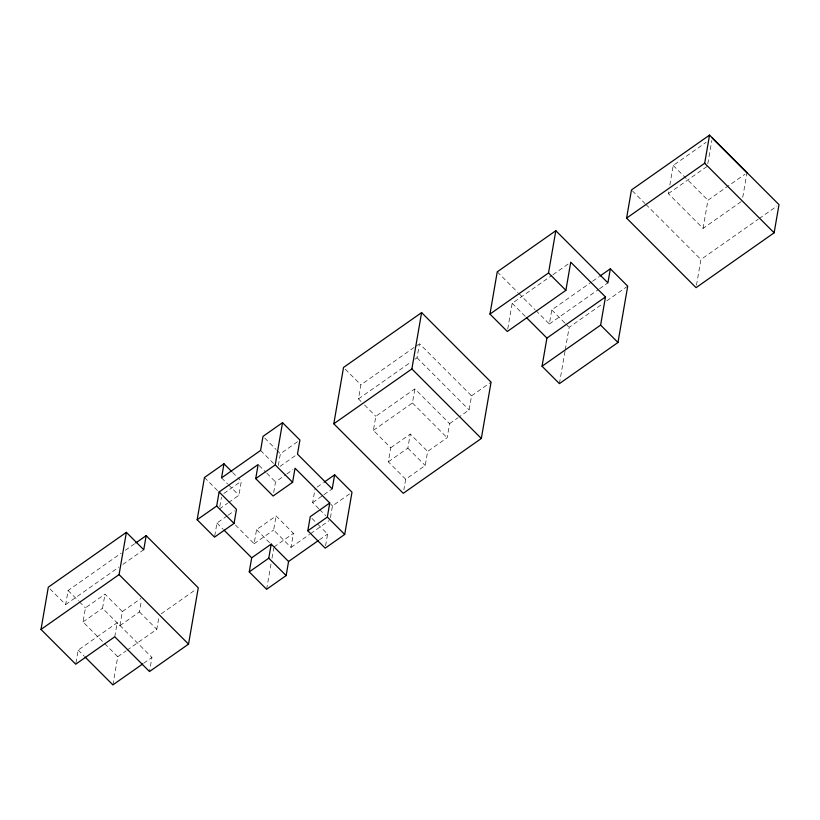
<?xml version="1.0" encoding="UTF-8"?>
<svg xmlns="http://www.w3.org/2000/svg" width="820" height="820" viewBox="0 0 820 820"><rect width="100%" height="100%" fill="white"/><g stroke="black" fill="none" stroke-linecap="round" stroke-linejoin="round"><path stroke-width="0.61" stroke-dasharray="4.1 3.07" d="M50.03 588.924L65.661 604.576L68.091 590.492L121.186 553.192M75.932 663.031L78.166 650.116L117.198 622.698L151.936 657.466L149.496 671.549M112.893 684.884L117.762 656.728L83.025 621.96L85.464 607.876L104.98 594.162L122.344 611.546L119.915 625.629L102.551 608.245L104.98 594.162M114.769 636.781L117.198 622.698M119.915 625.629L139.431 611.915L141.46 600.178M127.008 650.229L156.794 629.299L158.824 617.562M214.727 535.962L216.951 523.047L227.232 515.831M219.791 506.627L221.421 497.238M228.636 502.476L238.907 495.259L241.336 481.176L237.872 477.701M235.422 525.015L254.118 543.742L256.547 529.659L276.073 515.944L293.437 533.328L291.008 547.411L273.644 530.028L276.073 515.944M273.695 492.482L275.52 481.924L285.79 474.708M278.349 465.493L280.378 453.757L299.905 440.043M266.623 589.283L271.123 563.197M271.984 558.225L273.706 548.283M318.755 508.687L312.676 502.609L315.116 488.525M325.581 545.812L327.611 534.076L317.196 523.642M330.45 517.645L332.479 505.909L351.995 492.195M361.066 401.523L358.463 398.909L360.892 384.826L414.223 347.372M405.695 479.228L388.321 461.844L390.761 447.761L373.397 430.377L375.827 416.293L414.869 388.875L449.596 423.643L447.166 437.726L427.64 451.441L425.211 465.524L405.695 479.228L403.87 489.796M414.93 359.252L417.021 357.786L419.45 343.703L471.551 395.855L469.112 409.938L458.841 417.154M373.397 430.377L412.429 402.958L414.869 388.875M388.321 461.844L407.847 448.14L410.277 434.057L427.64 451.441M507.744 329.025L512.182 303.308L551.922 275.397M535.88 310.513L549.349 323.992L551.778 309.919L591.517 282.008M559.414 383.627L565.041 351.083M565.257 349.832L569.152 327.303L602.608 303.8M741.085 201.699L703.078 228.39L668.341 193.623L668.771 191.183M669.827 185.053L673.21 165.466L706.082 142.373M707.803 163.754L711.822 140.486M703.078 228.39L707.937 200.234L744.929 174.25M696.477 285.206L700.926 259.489L758.182 219.268M742.746 197.302L746.979 172.805M125.357 550.271L134.726 543.691M415.268 346.635L419.45 343.703M65.661 604.576L118.756 567.276M122.918 564.355L143.746 549.728M223.88 493.445L241.336 481.176M358.463 398.909L410.748 362.184M219.391 508.974L227.611 503.193M279.999 466.395L296.44 454.854M552.967 274.669L570.74 262.185M668.341 193.623L707.383 166.204M228.257 515.114L234.417 510.788M286.815 473.98L292.976 469.655M83.025 621.96L102.551 608.245M122.344 611.546L140.835 598.559M592.563 281.27L598.836 276.863M317.166 487.08L323.326 482.754M549.349 323.992L598.497 289.481M599.543 288.742L607.907 282.869M254.118 543.742L273.644 530.028M312.676 502.609L322.957 495.393M323.982 494.665L332.202 488.894M390.761 447.761L410.277 434.057M161.284 613.78L196.216 589.242M471.551 395.855L491.067 382.14M606.79 300.858L626.664 286.897M117.762 656.728L125.983 650.947M273.921 547.043L293.437 533.328M449.596 423.643L457.816 417.872M291.008 547.411L309.499 534.425M310.524 533.697L329.015 520.71M759.217 218.54L776.919 206.107M143.715 663.236L151.936 657.466M319.39 539.847L327.611 534.076M673.21 165.466L707.937 200.234M632.364 190.855L644.991 203.503M645.893 204.405L700.926 259.489M551.778 309.919L564.806 322.957M565.677 323.818L569.152 327.303M497.248 271.84L517.912 292.525M518.814 293.427L534.978 309.611M512.182 303.308L525.548 316.684M417.021 357.786L469.112 409.938M412.429 402.958L447.166 437.726M345.261 369.184L360.892 384.826M407.847 448.14L425.211 465.524M364.541 404.998L375.827 416.293M264.747 438.106L276.043 449.411M276.904 450.282L280.378 453.757M330.737 504.167L332.479 505.909M260.586 450.457L273.603 463.495M319.626 509.558L325.704 515.647M259.017 465.401L265.967 472.361M266.828 473.232L275.52 481.924M311.979 518.424L316.325 522.77M232.654 472.484L237 476.83M221.543 477.875L227.622 483.964M228.493 484.825L238.907 495.259M204.457 477.506L217.484 490.544M256.547 529.659L270.446 543.557M216.951 523.047L223.194 529.289M139.431 611.915L156.794 629.299M68.091 590.492L78.515 600.916M79.386 601.788L85.464 607.876M78.166 650.116L84.245 656.205"/><path stroke-width="1.23" d="M41 629.432L48.298 587.192L126.372 532.344L143.746 549.728L146.175 535.644L198.266 587.797L188.538 644.13L149.496 671.549L114.769 636.781L75.727 664.2L41 629.432L119.074 574.595L126.372 532.344M324.361 482.027L334.632 474.811L351.995 492.195L344.697 534.445L325.181 548.16L307.818 530.776L327.334 517.061L329.763 502.978L295.036 468.21L292.607 482.293L273.08 496.008L255.717 478.613L258.146 464.54L219.114 491.959L236.478 509.343L234.048 523.427L214.522 537.131L197.159 519.747L204.457 477.506L223.973 463.792L231.793 471.613M197.159 519.747L216.675 506.042L219.114 491.959M223.973 463.792L221.543 477.875L260.586 450.457L263.015 436.373L282.531 422.659L299.905 440.043L297.465 454.126L332.202 488.894L334.632 474.811M249.259 571.899L251.689 557.815L271.205 544.111L288.568 561.495L286.139 575.578L266.623 589.283L249.259 571.899L268.776 558.194L271.205 544.111M255.717 478.613L275.233 464.909L282.531 422.659M307.818 530.776L310.247 516.692L329.763 502.978M333.801 423.776L343.529 367.442L421.603 312.604L491.067 382.14L481.34 438.474L403.255 493.312L333.801 423.776L411.876 368.938L421.603 312.604M489.96 314.091L497.248 271.84L555.816 230.717L607.907 282.869L610.336 268.786L627.71 286.17L617.972 342.493L559.414 383.627L542.051 366.243L546.919 338.076L605.478 296.953L570.74 262.185L565.882 290.341L507.324 331.475L489.96 314.091L548.518 272.957L555.816 230.717M542.051 366.243L600.609 325.109L605.478 296.953M626.593 218.12L631.461 189.953L709.536 135.115L779 204.651L774.131 232.808L696.057 287.656L626.593 218.12L704.677 163.272L709.536 135.115M135.761 542.963L146.175 535.644M599.881 276.125L610.336 268.786M142.69 663.964L112.893 684.884L85.106 657.076M288.568 561.495L318.365 540.564M712.252 138.037L746.979 172.805M704.677 163.272L774.131 232.808M548.518 272.957L565.882 290.341M600.609 325.109L617.972 342.493M526.43 317.576L546.919 338.076M411.876 368.938L481.34 438.474M275.233 464.909L292.607 482.293M327.334 517.061L344.697 534.445M216.675 506.042L234.048 523.427M268.776 558.194L286.139 575.578M224.085 530.181L251.689 557.815M119.074 574.595L188.538 644.13"/></g></svg>
